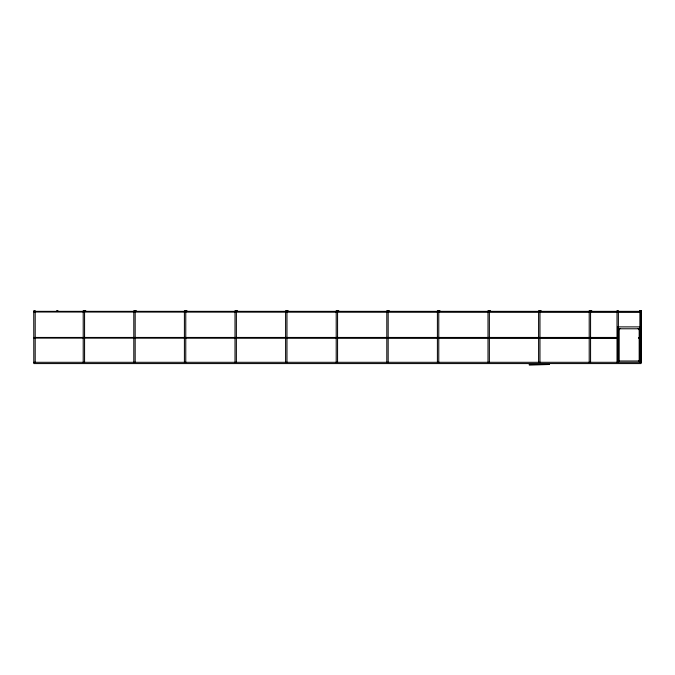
<?xml version="1.0" encoding="UTF-8"?>
<svg xmlns="http://www.w3.org/2000/svg" width="675" height="675" viewBox="0 0 675 675"><rect width="100%" height="100%" fill="white"/><g stroke="black" fill="none" stroke-linecap="round" stroke-linejoin="round"><path stroke-width="1.01" d="M640.862 312.238L640.862 311.487M640.111 337.584L640.347 337.449A0.979 0.692 -90 0 0 640.111 337.584L640.111 338.335A0.979 0.692 -90 0 0 640.347 338.479L640.111 338.335M640.862 338.335L640.862 337.584M56.624 310.669L57.983 310.669M85.793 310.669L83.211 310.669L83.211 362.306M136.392 310.669L133.81 310.669L133.81 362.306M186.992 310.669L184.41 310.669L184.41 362.306M237.592 310.669L235.01 310.669L235.01 362.306M288.191 310.669L285.609 310.669L285.609 362.306M338.791 310.669L336.209 310.669L336.209 362.306M389.391 310.669L386.809 310.669L386.809 362.306M439.99 310.669L437.408 310.669L437.408 362.306M490.59 310.669L488.008 310.669L488.008 362.306M541.19 310.669L538.608 310.669L538.608 362.306M591.789 310.669L589.208 310.669L589.208 362.306M639.807 310.669L641.25 310.669L641.25 362.306L33.75 362.306M640.626 311.352L34.374 311.352L34.003 312.002L640.626 312.382M640.482 326.886L618.131 326.886L618.131 362.306M618.848 328.641L620.072 328.641M638.128 328.641L639.343 328.641M616.807 337.449L34.374 337.449L34.003 338.099L616.807 338.479M620.241 361.007L638.128 361.007M641.166 310.669L641.098 363.572L33.817 363.572L33.75 310.669L35.193 310.669L35.193 362.306M640.465 326.649L640.465 327.4M639.892 310.669L639.892 362.306M639.183 361.007L639.183 328.776L619.186 328.776L619.186 361.007M638.736 328.641L638.736 329.67M638.778 337.449L638.778 338.479M638.617 360.551L638.617 361.581M619.464 328.641L619.464 329.67M619.346 360.551L619.346 361.581M618.376 362.306L618.376 310.669L617.017 310.669L617.017 362.306M617.878 326.649L617.878 327.4M617.861 337.584L617.861 338.335M590.566 310.669L590.566 362.306M539.966 310.669L539.966 362.306M489.367 310.669L489.367 362.306M438.767 310.669L438.767 362.306M388.167 310.669L388.167 362.306M337.567 310.669L337.567 362.306M286.968 310.669L286.968 362.306M236.368 310.669L236.368 362.306M185.768 310.669L185.768 362.306M135.169 310.669L135.169 362.306M84.569 310.669L84.569 362.306M549.517 364.492L529.2 364.795L549.517 364.492"/></g></svg>
